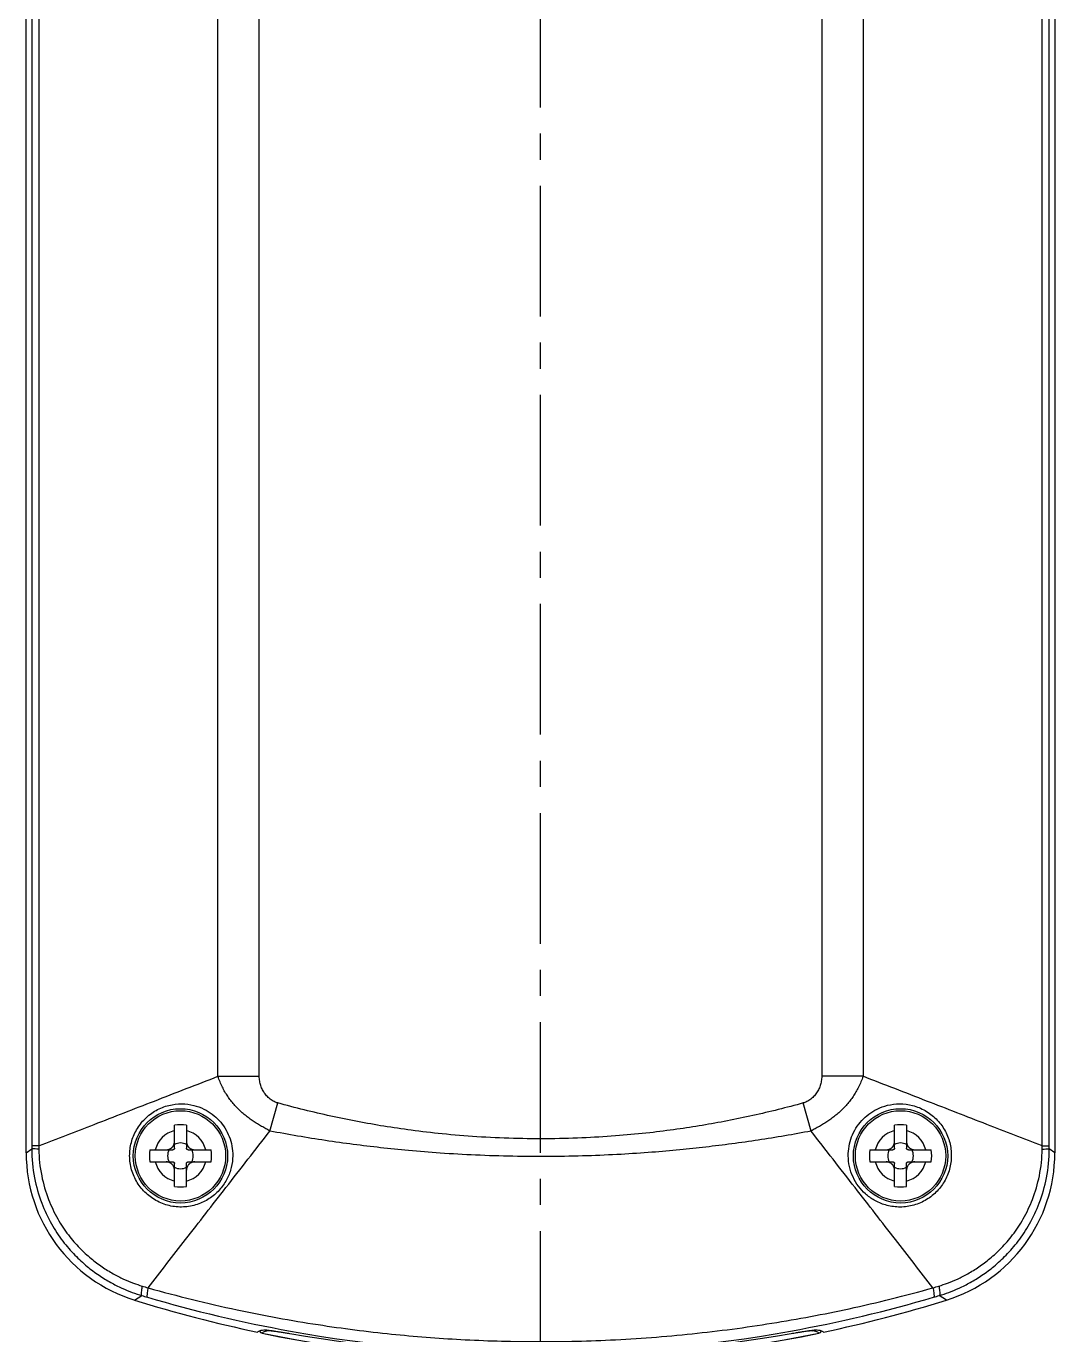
# Model space of a CAD drawing. Header units: millimetres. Extents: x 4688 to 5146, y 1130 to 1448.
# Drawn here: x 4873.8 to 4933.8, y 1235.9 to 1312.2 of the extents above; entities that cross this region are included whole.
import ezdxf

# ---------------------------------------------------------------- set-up
doc = ezdxf.new("R2010")
doc.units = ezdxf.units.MM
doc.header["$MEASUREMENT"] = 0
doc.linetypes.add('CENTER', pattern=[50.8, 31.75, -6.35, 6.35, -6.35])
doc.layers.get('0').update_dxf_attribs({"linetype": 'CONTINUOUS'})

msp = doc.modelspace()

# ---------------------------------------------------------------- linework, layer by layer
at = {"color": 1, "linetype": 'CENTER', "ltscale": 0.24}
msp.add_line((4903.816, 1234.288), (4903.816, 1394.309), dxfattribs=at)
at = {"color": 7, "linetype": 'Continuous'}
for p, q in [((4873.816, 1246.466), (4873.816, 1382.131)), ((4874.139, 1381.724), (4874.139, 1246.873)), ((4874.549, 1381.724), (4874.549, 1246.873)), ((4933.083, 1246.873), (4933.083, 1381.724)), ((4933.493, 1246.873), (4933.493, 1381.724)), ((4933.816, 1382.131), (4933.816, 1246.466)), ((4885.005, 1250.939), (4885.005, 1377.658)), ((4887.413, 1250.939), (4887.413, 1377.658)), ((4920.219, 1377.658), (4920.219, 1250.939)), ((4922.627, 1377.658), (4922.627, 1250.939)), ((4885.005, 1250.939), (4887.413, 1250.939)), ((4922.627, 1250.939), (4920.219, 1250.939)), ((4888.036, 1247.745), (4888.491, 1249.383)), ((4919.596, 1247.745), (4919.141, 1249.383)), ((4882.466, 1246.753), (4882.466, 1248.081)), ((4883.166, 1248.081), (4883.166, 1246.753)), ((4924.466, 1246.753), (4924.466, 1248.081)), ((4925.166, 1248.081), (4925.166, 1246.753)), ((4873.816, 1246.466), (4874.139, 1246.705)), ((4874.139, 1246.873), (4874.139, 1246.705)), ((4874.549, 1246.873), (4874.139, 1246.873)), ((4881.034, 1246.648), (4882.361, 1246.648)), ((4883.271, 1246.648), (4884.598, 1246.648)), ((4923.034, 1246.648), (4924.361, 1246.648)), ((4925.271, 1246.648), (4926.598, 1246.648)), ((4933.083, 1246.873), (4933.493, 1246.873)), ((4933.493, 1246.705), (4933.493, 1246.873)), ((4933.816, 1246.466), (4933.493, 1246.705)), ((4881.034, 1245.948), (4882.361, 1245.948)), ((4882.466, 1244.516), (4882.466, 1245.844)), ((4883.166, 1244.516), (4883.166, 1245.844)), ((4883.271, 1245.948), (4884.598, 1245.948)), ((4923.034, 1245.948), (4924.361, 1245.948)), ((4924.466, 1244.516), (4924.466, 1245.844)), ((4925.166, 1244.516), (4925.166, 1245.844)), ((4925.271, 1245.948), (4926.598, 1245.948)), ((4880.144, 1237.881), (4880.556, 1238.15)), ((4927.488, 1237.881), (4927.076, 1238.15)), ((4887.35, 1236.06), (4887.303, 1236.021)), ((4887.589, 1235.957), (4887.587, 1235.951)), ((4887.59, 1235.961), (4887.589, 1235.957)), ((4920.044, 1235.951), (4920.041, 1235.961)), ((4920.329, 1236.021), (4920.282, 1236.06))]:
    msp.add_line(p, q, dxfattribs=at)
for centre, radius in [((4882.816, 1246.298), 2.75), ((4882.816, 1246.298), 2.634), ((4924.816, 1246.298), 2.75), ((4924.816, 1246.298), 2.634)]:
    msp.add_circle(centre, radius, dxfattribs=at)
for centre, radius, start, end in [((4882.816, 1246.298), 1.816, 78.88987, 101.11013), ((4924.816, 1246.298), 1.816, 78.88987, 101.11013), ((4882.816, 1246.298), 1.512, 103.3821, 166.6179), ((4882.816, 1246.298), 1.512, 13.3821, 76.6179), ((4924.816, 1246.298), 1.512, 103.3821, 166.6179), ((4924.816, 1246.298), 1.512, 13.3821, 76.6179), ((4882.801, 1246.464), 8.985, 179.98637, 252.8023), ((4882.886, 1246.871), 8.337, 179.9879, 181.19931), ((4882.816, 1246.298), 1.816, 168.88987, 191.11013), ((4882.816, 1246.298), 0.75, 152.18186, 207.81814), ((4882.816, 1246.298), 0.75, 62.18186, 117.81814), ((4882.816, 1246.298), 0.75, 332.18186, 27.81814), ((4882.816, 1246.298), 1.816, 348.88987, 11.11013), ((4924.816, 1246.298), 1.816, 168.88987, 191.11013), ((4924.816, 1246.298), 0.75, 152.18186, 207.81814), ((4924.816, 1246.298), 0.75, 62.18186, 117.81814), ((4924.816, 1246.298), 0.75, 332.18186, 27.81814), ((4924.816, 1246.298), 1.816, 348.88987, 11.11013), ((4924.831, 1246.464), 8.985, 287.1977, 0.01363), ((4924.746, 1246.871), 8.337, 358.80069, 0.01209), ((4882.816, 1246.298), 1.512, 193.3821, 256.6179), ((4882.816, 1246.298), 0.75, 242.18186, 297.81814), ((4882.816, 1246.298), 1.512, 283.3821, 346.6179), ((4924.816, 1246.298), 1.512, 193.3821, 256.6179), ((4924.816, 1246.298), 0.75, 242.18186, 297.81814), ((4924.816, 1246.298), 1.512, 283.3821, 346.6179), ((4882.816, 1246.298), 1.816, 258.88987, 281.11013), ((4924.816, 1246.298), 1.816, 258.88987, 281.11013), ((4905.829, 1321.805), 86.851, 253.1003, 253.33587), ((4901.251, 1323.629), 88.757, 286.66799, 286.89844), ((4910.937, 1340.67), 106.927, 253.49351, 253.67668), ((4903.791, 1316.275), 81.507, 253.67754, 259.70541), ((4903.842, 1316.27), 81.502, 280.29379, 286.32254), ((4896.622, 1340.918), 107.185, 286.32364, 286.50638), ((4903.816, 1314.298), 80, 252.78867, 258.08755), ((4903.816, 1314.298), 80, 281.91245, 287.21133), ((4887.628, 1236.147), 0.2, 193.25595, 258.29749), ((4887.632, 1236.154), 0.202, 197.98827, 200.84311), ((4887.633, 1236.157), 0.202, 198.8715, 201.69535), ((4887.629, 1236.153), 0.199, 200.83394, 228.99897), ((4887.63, 1236.156), 0.199, 201.68907, 206.3949), ((4887.63, 1236.156), 0.199, 206.44891, 229.57352), ((4887.628, 1236.151), 0.197, 229.00492, 232.4616), ((4887.629, 1236.155), 0.197, 229.58266, 232.47203), ((4903.816, 1314.298), 80.011, 258.29749, 281.70251), ((4903.816, 1314.298), 80, 258.29819, 281.70181), ((4903.816, 1319.797), 85.126, 260.11124, 279.88876), ((4903.816, 1316.394), 81.629, 259.70308, 280.29641), ((4920.004, 1236.147), 0.2, 281.70251, 346.74415), ((4920.003, 1236.155), 0.197, 307.52812, 310.41768), ((4920.004, 1236.151), 0.197, 307.5384, 310.99511), ((4920.001, 1236.156), 0.199, 310.42682, 333.55122), ((4920.002, 1236.153), 0.199, 311.00105, 339.16608), ((4920.002, 1236.156), 0.199, 333.60523, 338.31101), ((4919.999, 1236.157), 0.202, 338.30474, 341.12878), ((4920, 1236.154), 0.202, 339.15691, 342.0118)]:
    msp.add_arc(centre, radius, start, end, dxfattribs=at)
for points, start_tangent, end_tangent in [([(4874.549, 1246.873), (4877.786, 1248.133), (4881.293, 1249.496), (4885.005, 1250.939)], (0.932034, 0.362372), (0.931781, 0.363022)), ([(4888.035, 1247.745), (4887.797, 1247.878), (4887.55, 1248.017), (4887.302, 1248.163), (4887.057, 1248.32), (4886.816, 1248.489), (4886.583, 1248.67), (4886.359, 1248.865), (4886.144, 1249.074), (4885.94, 1249.295), (4885.75, 1249.527), (4885.575, 1249.77), (4885.412, 1250.029), (4885.263, 1250.307), (4885.126, 1250.608), (4885.005, 1250.939)], (-0.865822, 0.500352), (-0.308629, 0.951183)), ([(4888.491, 1249.383), (4888.397, 1249.414), (4888.285, 1249.464), (4888.167, 1249.531), (4888.05, 1249.612), (4887.939, 1249.706), (4887.837, 1249.808), (4887.747, 1249.917), (4887.67, 1250.029), (4887.603, 1250.146), (4887.546, 1250.269), (4887.5, 1250.395), (4887.463, 1250.525), (4887.436, 1250.659), (4887.419, 1250.798), (4887.413, 1250.939)], (-0.963447, 0.267898), (-0.000091, 1)), ([(4920.219, 1250.939), (4920.213, 1250.797), (4920.196, 1250.659), (4920.169, 1250.524), (4920.132, 1250.394), (4920.085, 1250.268), (4920.028, 1250.144), (4919.961, 1250.027), (4919.883, 1249.915), (4919.794, 1249.807), (4919.693, 1249.706), (4919.582, 1249.613), (4919.466, 1249.532), (4919.348, 1249.465), (4919.236, 1249.415), (4919.141, 1249.383)], (-0.000091, -1), (-0.963423, -0.267987)), ([(4922.627, 1250.939), (4922.505, 1250.607), (4922.368, 1250.305), (4922.218, 1250.027), (4922.056, 1249.768), (4921.88, 1249.524), (4921.689, 1249.291), (4921.484, 1249.07), (4921.269, 1248.862), (4921.046, 1248.669), (4920.815, 1248.488), (4920.576, 1248.32), (4920.332, 1248.164), (4920.084, 1248.018), (4919.836, 1247.879), (4919.597, 1247.745)], (-0.308638, -0.951179), (-0.865769, -0.500444)), ([(4933.083, 1246.873), (4929.846, 1248.133), (4926.339, 1249.496), (4922.627, 1250.939)], (-0.932034, 0.362372), (-0.931781, 0.363022)), ([(4919.141, 1249.383), (4917.683, 1248.998), (4916.204, 1248.649), (4914.715, 1248.34), (4913.248, 1248.076), (4911.772, 1247.849), (4910.185, 1247.647), (4908.426, 1247.478), (4906.487, 1247.354), (4904.398, 1247.295), (4902.236, 1247.314), (4900.098, 1247.413), (4898.078, 1247.58), (4896.275, 1247.792), (4894.683, 1248.027), (4893.149, 1248.296), (4891.584, 1248.615), (4890.025, 1248.979), (4888.491, 1249.383)], (-0.963346, -0.268261), (-0.963335, 0.268302)), ([(4879.852, 1246.298), (4879.95, 1247.075), (4880.252, 1247.815), (4880.752, 1248.462), (4881.397, 1248.947), (4882.142, 1249.241), (4882.894, 1249.33), (4883.587, 1249.242), (4884.185, 1249.024), (4884.674, 1248.724), (4885.074, 1248.36), (4885.406, 1247.925), (4885.66, 1247.421), (4885.816, 1246.87), (4885.865, 1246.298)], (-0.00548, 0.999985), (-0.009784, -0.999952)), ([(4921.767, 1246.298), (4921.813, 1246.854), (4921.965, 1247.402), (4922.217, 1247.911), (4922.552, 1248.354), (4922.958, 1248.724), (4923.455, 1249.028), (4924.065, 1249.247), (4924.763, 1249.33), (4925.519, 1249.234), (4926.254, 1248.936), (4926.89, 1248.453), (4927.382, 1247.811), (4927.683, 1247.072), (4927.779, 1246.298)], (-0.009784, 0.999952), (-0.00548, -0.999985)), ([(4880.924, 1238.602), (4883.114, 1241.419), (4885.469, 1244.447), (4888.035, 1247.745)], (0.613465, 0.789722), (0.612855, 0.790196)), ([(4881.977, 1246.648), (4882.028, 1246.651), (4882.078, 1246.659), (4882.127, 1246.672), (4882.175, 1246.691), (4882.22, 1246.714), (4882.264, 1246.742), (4882.304, 1246.774), (4882.34, 1246.811), (4882.372, 1246.851), (4882.4, 1246.894), (4882.424, 1246.94), (4882.442, 1246.987), (4882.455, 1247.036), (4882.463, 1247.087), (4882.466, 1247.137)], (1, 0), (0, 1)), ([(4883.166, 1247.137), (4883.169, 1247.087), (4883.176, 1247.036), (4883.19, 1246.987), (4883.208, 1246.94), (4883.231, 1246.894), (4883.259, 1246.851), (4883.292, 1246.811), (4883.328, 1246.774), (4883.368, 1246.742), (4883.411, 1246.714), (4883.457, 1246.691), (4883.505, 1246.672), (4883.554, 1246.659), (4883.604, 1246.651), (4883.655, 1246.648)], (0, -1), (1, 0)), ([(4919.597, 1247.745), (4918.065, 1247.467), (4916.521, 1247.217), (4914.974, 1246.997), (4913.459, 1246.809), (4911.942, 1246.648), (4910.314, 1246.506), (4908.514, 1246.386), (4906.536, 1246.3), (4904.408, 1246.258), (4902.207, 1246.271), (4900.028, 1246.341), (4897.965, 1246.458), (4896.117, 1246.608), (4894.481, 1246.774), (4892.898, 1246.965), (4891.273, 1247.193), (4889.646, 1247.453), (4888.035, 1247.745)], (-0.982152, -0.188086), (-0.982147, 0.188114)), ([(4926.708, 1238.602), (4924.518, 1241.419), (4922.163, 1244.447), (4919.597, 1247.745)], (-0.613528, 0.789673), (-0.612891, 0.790168)), ([(4923.977, 1246.648), (4924.028, 1246.651), (4924.078, 1246.659), (4924.127, 1246.672), (4924.175, 1246.691), (4924.22, 1246.714), (4924.264, 1246.742), (4924.304, 1246.774), (4924.34, 1246.811), (4924.372, 1246.851), (4924.4, 1246.894), (4924.424, 1246.94), (4924.442, 1246.987), (4924.455, 1247.036), (4924.463, 1247.087), (4924.466, 1247.137)], (1, 0), (0, 1)), ([(4925.166, 1247.137), (4925.169, 1247.087), (4925.176, 1247.036), (4925.19, 1246.987), (4925.208, 1246.94), (4925.231, 1246.894), (4925.259, 1246.851), (4925.292, 1246.811), (4925.328, 1246.774), (4925.368, 1246.742), (4925.411, 1246.714), (4925.457, 1246.691), (4925.505, 1246.672), (4925.554, 1246.659), (4925.604, 1246.651), (4925.655, 1246.648)], (0, -1), (1, 0)), ([(4874.139, 1246.705), (4874.304, 1245.017), (4874.724, 1243.548), (4875.294, 1242.328), (4875.955, 1241.322), (4876.661, 1240.506), (4877.369, 1239.855), (4878.066, 1239.333), (4878.747, 1238.914), (4879.4, 1238.584), (4880.008, 1238.333), (4880.556, 1238.15)], (-0.000249, -1), (0.958466, -0.285206)), ([(4874.551, 1246.696), (4874.339, 1246.699), (4874.198, 1246.702), (4874.139, 1246.705)], (-0.999965, 0.008423), (-0.979187, 0.202958)), ([(4874.551, 1246.696), (4874.72, 1245.128), (4875.122, 1243.759), (4875.66, 1242.621), (4876.279, 1241.684), (4876.938, 1240.922), (4877.601, 1240.312), (4878.254, 1239.822), (4878.891, 1239.427), (4879.502, 1239.116), (4880.07, 1238.878), (4880.582, 1238.705)], (0.011875, -0.999929), (0.956893, -0.290439)), ([(4882.466, 1246.753), (4882.464, 1246.733), (4882.459, 1246.713), (4882.449, 1246.694), (4882.436, 1246.678), (4882.42, 1246.665), (4882.401, 1246.656), (4882.381, 1246.65), (4882.361, 1246.648)], (0, -1), (-1, 0)), ([(4883.271, 1246.648), (4883.25, 1246.65), (4883.23, 1246.656), (4883.212, 1246.665), (4883.196, 1246.678), (4883.182, 1246.694), (4883.173, 1246.713), (4883.168, 1246.733), (4883.166, 1246.753)], (-1, 0), (0, 1)), ([(4924.466, 1246.753), (4924.464, 1246.733), (4924.459, 1246.713), (4924.449, 1246.694), (4924.436, 1246.678), (4924.42, 1246.665), (4924.401, 1246.656), (4924.381, 1246.65), (4924.361, 1246.648)], (0, -1), (-1, 0)), ([(4925.271, 1246.648), (4925.25, 1246.65), (4925.23, 1246.656), (4925.212, 1246.665), (4925.196, 1246.678), (4925.182, 1246.694), (4925.173, 1246.713), (4925.168, 1246.733), (4925.166, 1246.753)], (-1, 0), (0, 1)), ([(4927.05, 1238.705), (4927.562, 1238.878), (4928.13, 1239.116), (4928.74, 1239.427), (4929.378, 1239.822), (4930.031, 1240.312), (4930.694, 1240.922), (4931.353, 1241.684), (4931.972, 1242.621), (4932.51, 1243.759), (4932.912, 1245.128), (4933.081, 1246.696)], (0.956893, 0.290439), (0.011874, 0.999929)), ([(4927.076, 1238.15), (4927.624, 1238.333), (4928.232, 1238.584), (4928.884, 1238.914), (4929.565, 1239.333), (4930.263, 1239.855), (4930.971, 1240.506), (4931.676, 1241.322), (4932.337, 1242.328), (4932.908, 1243.548), (4933.327, 1245.017), (4933.493, 1246.705)], (0.958466, 0.285207), (-0.000249, 1)), ([(4933.081, 1246.696), (4933.292, 1246.699), (4933.434, 1246.702), (4933.493, 1246.705)], (0.999965, 0.008423), (0.97919, 0.202948)), ([(4885.865, 1246.298), (4885.782, 1245.626), (4885.544, 1244.975), (4885.14, 1244.367), (4884.577, 1243.857), (4883.884, 1243.496), (4883.092, 1243.323), (4882.262, 1243.372), (4881.474, 1243.648), (4880.808, 1244.118), (4880.298, 1244.739), (4879.969, 1245.487), (4879.852, 1246.298)], (-0.009784, -0.999952), (-0.00548, 0.999985)), ([(4882.466, 1245.46), (4882.463, 1245.51), (4882.455, 1245.56), (4882.442, 1245.61), (4882.424, 1245.657), (4882.4, 1245.703), (4882.373, 1245.746), (4882.34, 1245.786), (4882.304, 1245.823), (4882.264, 1245.855), (4882.22, 1245.883), (4882.175, 1245.906), (4882.127, 1245.925), (4882.078, 1245.938), (4882.028, 1245.946), (4881.977, 1245.948)], (0, 1), (-1, 0)), ([(4882.361, 1245.948), (4882.381, 1245.947), (4882.401, 1245.941), (4882.42, 1245.932), (4882.436, 1245.919), (4882.449, 1245.902), (4882.459, 1245.884), (4882.464, 1245.864), (4882.466, 1245.844)], (1, 0), (0, -1)), ([(4883.655, 1245.948), (4883.604, 1245.946), (4883.554, 1245.938), (4883.505, 1245.925), (4883.457, 1245.906), (4883.411, 1245.883), (4883.368, 1245.855), (4883.328, 1245.823), (4883.292, 1245.786), (4883.259, 1245.746), (4883.231, 1245.703), (4883.208, 1245.657), (4883.19, 1245.61), (4883.176, 1245.56), (4883.169, 1245.51), (4883.166, 1245.46)], (-1, 0), (0, -1)), ([(4883.166, 1245.844), (4883.168, 1245.864), (4883.173, 1245.884), (4883.183, 1245.903), (4883.196, 1245.919), (4883.212, 1245.932), (4883.23, 1245.941), (4883.25, 1245.947), (4883.271, 1245.948)], (0, 1), (1, 0)), ([(4927.779, 1246.298), (4927.671, 1245.514), (4927.362, 1244.787), (4926.882, 1244.174), (4926.251, 1243.699), (4925.498, 1243.4), (4924.697, 1243.314), (4923.934, 1243.434), (4923.281, 1243.713), (4922.772, 1244.08), (4922.363, 1244.528), (4922.044, 1245.065), (4921.84, 1245.668), (4921.767, 1246.298)], (-0.00548, -0.999985), (-0.009784, 0.999952)), ([(4924.466, 1245.46), (4924.463, 1245.51), (4924.455, 1245.56), (4924.442, 1245.61), (4924.424, 1245.657), (4924.4, 1245.703), (4924.373, 1245.746), (4924.34, 1245.786), (4924.304, 1245.823), (4924.264, 1245.855), (4924.22, 1245.883), (4924.175, 1245.906), (4924.127, 1245.925), (4924.078, 1245.938), (4924.028, 1245.946), (4923.977, 1245.948)], (0, 1), (-1, 0)), ([(4924.361, 1245.948), (4924.381, 1245.947), (4924.401, 1245.941), (4924.42, 1245.932), (4924.436, 1245.919), (4924.449, 1245.902), (4924.459, 1245.884), (4924.464, 1245.864), (4924.466, 1245.844)], (1, 0), (0, -1)), ([(4925.655, 1245.948), (4925.604, 1245.946), (4925.554, 1245.938), (4925.505, 1245.925), (4925.457, 1245.906), (4925.411, 1245.883), (4925.368, 1245.855), (4925.328, 1245.823), (4925.292, 1245.786), (4925.259, 1245.746), (4925.231, 1245.703), (4925.208, 1245.657), (4925.19, 1245.61), (4925.176, 1245.56), (4925.169, 1245.51), (4925.166, 1245.46)], (-1, 0), (0, -1)), ([(4925.166, 1245.844), (4925.168, 1245.864), (4925.173, 1245.884), (4925.183, 1245.903), (4925.196, 1245.919), (4925.212, 1245.932), (4925.23, 1245.941), (4925.25, 1245.947), (4925.271, 1245.948)], (0, 1), (1, 0)), ([(4880.582, 1238.705), (4880.536, 1238.432), (4880.527, 1238.239), (4880.556, 1238.15)], (-0.204431, -0.978881), (0.819766, -0.572699)), ([(4927.05, 1238.705), (4927.096, 1238.432), (4927.105, 1238.239), (4927.076, 1238.15)], (0.204429, -0.978881), (-0.819944, -0.572443)), ([(4880.923, 1238.602), (4880.874, 1238.331), (4880.861, 1238.14), (4880.884, 1238.053)], (-0.21098, -0.97749), (0.797097, -0.603851)), ([(4880.924, 1238.602), (4886.115, 1237.321), (4890.843, 1236.455), (4895.132, 1235.906), (4899.164, 1235.591), (4903.399, 1235.465), (4907.894, 1235.562), (4912.671, 1235.924), (4917.316, 1236.538), (4921.813, 1237.384), (4926.708, 1238.602)], (0.962677, -0.270651), (0.962677, 0.270653)), ([(4926.708, 1238.602), (4926.757, 1238.331), (4926.771, 1238.14), (4926.748, 1238.053)], (0.210944, -0.977498), (-0.797513, -0.603301)), ([(4887.35, 1236.06), (4887.421, 1236.097), (4887.529, 1236.127), (4887.675, 1236.148)], (0.776513, 0.630101), (0.994465, 0.105068)), ([(4887.589, 1235.957), (4887.508, 1235.995)], (-0.97918, 0.202995), (-0.792969, 0.609261)), ([(4887.59, 1235.961), (4887.509, 1235.998)], (-0.979164, 0.203072), (-0.793073, 0.609126)), ([(4887.76, 1236.061), (4887.643, 1236.018), (4887.59, 1235.961)], (-0.974475, -0.224496), (-0.294367, -0.955693)), ([(4887.675, 1236.148), (4887.76, 1236.148), (4887.898, 1236.136), (4888.085, 1236.113), (4888.316, 1236.08), (4888.583, 1236.039), (4888.879, 1235.99), (4889.197, 1235.935)], (0.994465, 0.105068), (0.985155, -0.171664)), ([(4887.943, 1236.091), (4887.76, 1236.061)], (-0.994186, -0.107674), (-0.974475, -0.224496)), ([(4887.943, 1236.091), (4887.863, 1236.129)], (-0.978275, 0.20731), (-0.78859, 0.614919)), ([(4889.194, 1235.92), (4888.943, 1235.962), (4888.703, 1236.002), (4888.507, 1236.032), (4888.35, 1236.055), (4888.226, 1236.071), (4888.131, 1236.082), (4888.059, 1236.088), (4888.006, 1236.092), (4887.968, 1236.092), (4887.943, 1236.091)], (-0.985357, 0.170502), (-0.994187, -0.107668)), ([(4918.435, 1235.935), (4918.754, 1235.99), (4919.051, 1236.039), (4919.318, 1236.081), (4919.548, 1236.114), (4919.735, 1236.137), (4919.872, 1236.148), (4919.956, 1236.148)], (0.985155, 0.171664), (0.994465, -0.105068)), ([(4919.689, 1236.091), (4919.667, 1236.092), (4919.635, 1236.092), (4919.591, 1236.09), (4919.533, 1236.085), (4919.457, 1236.077), (4919.359, 1236.065), (4919.236, 1236.048), (4919.084, 1236.026), (4918.896, 1235.996), (4918.67, 1235.959)], (-0.994188, 0.107661), (-0.98626, -0.165201)), ([(4919.689, 1236.091), (4919.769, 1236.129)], (0.978276, 0.207309), (0.788591, 0.614918)), ([(4919.871, 1236.061), (4919.689, 1236.091)], (-0.974477, 0.224489), (-0.994187, 0.10767)), ([(4920.041, 1235.961), (4919.989, 1236.018), (4919.871, 1236.061)], (-0.294385, 0.955687), (-0.974477, 0.224489)), ([(4919.956, 1236.148), (4920.103, 1236.127), (4920.211, 1236.097), (4920.282, 1236.06)], (0.994465, -0.105068), (0.776513, -0.630101)), ([(4920.041, 1235.961), (4920.123, 1235.998)], (0.979163, 0.203075), (0.793072, 0.609129)), ([(4920.042, 1235.957), (4920.124, 1235.995)], (0.97918, 0.202994), (0.792969, 0.609261))]:
    msp.add_spline(points, degree=3, dxfattribs=dict(at, start_tangent=start_tangent, end_tangent=end_tangent))

doc.saveas('drawing.dxf')
